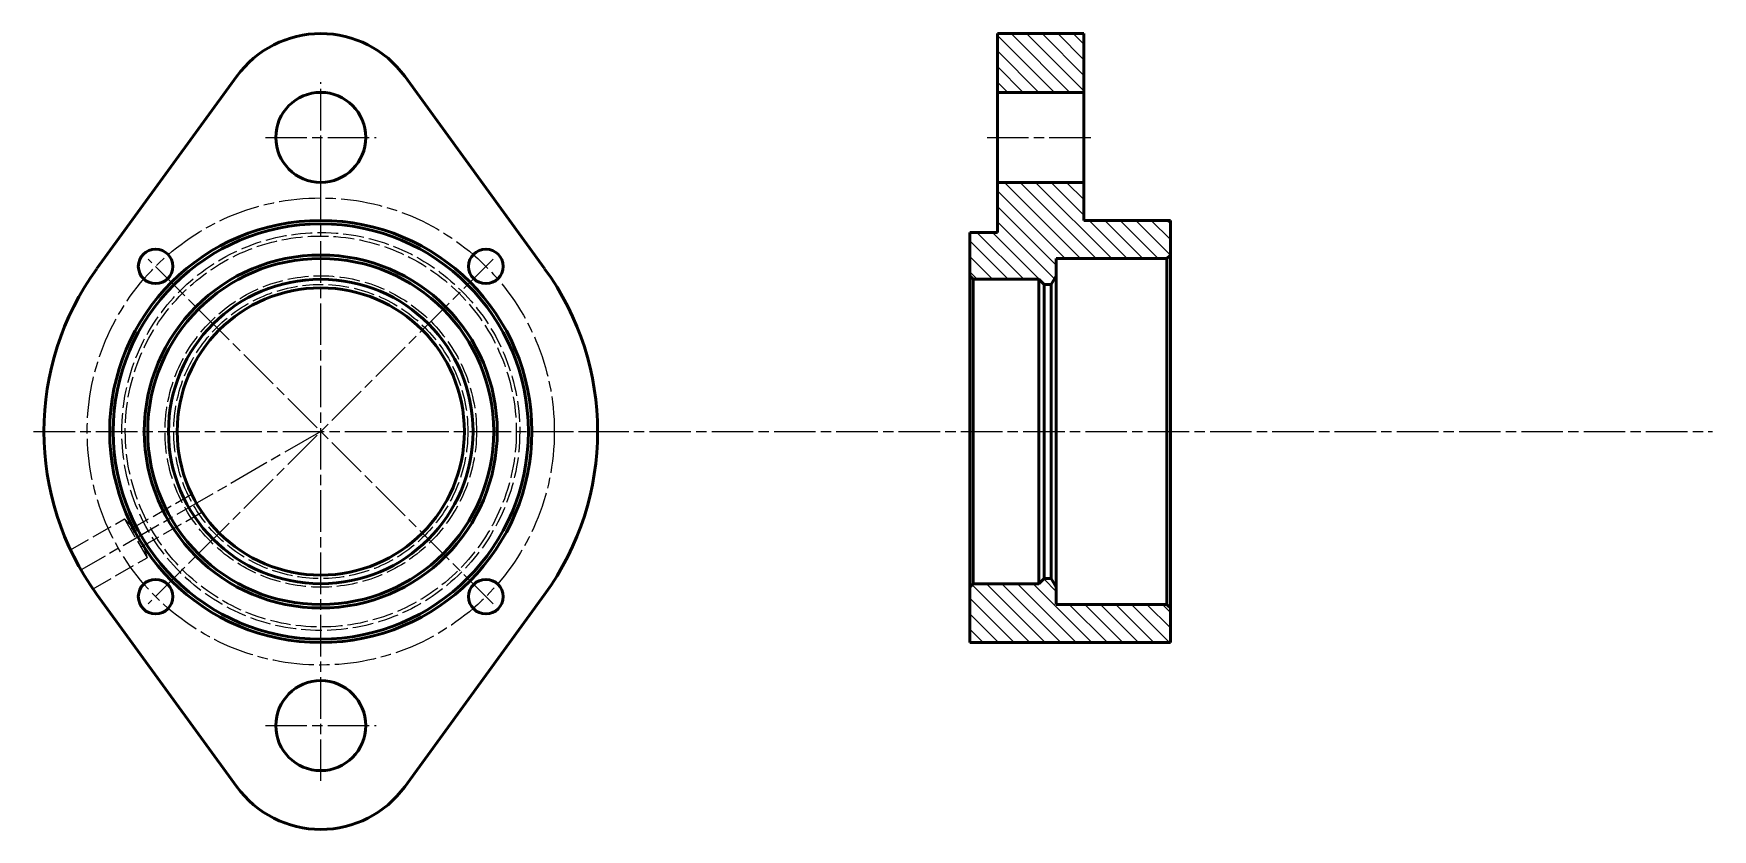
# Model space of a CAD drawing. Header units: millimetres. Extents: x 3618 to 4103, y 1648 to 1878.
import ezdxf

# ---------------------------------------------------------------- set-up
doc = ezdxf.new("R2010")
doc.units = ezdxf.units.MM
doc.linetypes.add('AM_ISO02W050', pattern=[7.5, 6, -1.5])
doc.linetypes.add('AM_ISO08W050', pattern=[18, 12, -1.5, 3, -1.5])
for name, color, linetype, lineweight in [('AM_0', 7, 'Continuous', 50), ('AM_3', 6, 'AM_ISO02W050', 25), ('AM_7', 4, 'AM_ISO08W050', 25), ('AM_8', 1, 'Continuous', 25)]:
    doc.layers.add(name, color=color, linetype=linetype, lineweight=lineweight)

# ---------------------------------------------------------------- blocks, each defined once
blk = doc.blocks.new('*U6')
at = {"layer": 'AM_0'}
blk.add_circle((0, 0), 5, dxfattribs=at)
blk = doc.blocks.new('*U7')
at = {"layer": 'AM_0', "color": 0, "linetype": 'ByBlock', "lineweight": -2, "transparency": 16777216}
for p, rotation in [((3653.27, 1811.02), 90), ((3653.27, 1715.56), 180), ((3748.73, 1715.56), 270)]:
    blk.add_blockref('*U6', p, dxfattribs=dict(at, rotation=rotation))
blk.add_blockref('*U6', (3748.73, 1811.02), dxfattribs=at)

msp = doc.modelspace()

# ---------------------------------------------------------------- hatches: boundary and pattern name
at = {"layer": 'AM_8'}
h = msp.add_hatch(dxfattribs=at)
h.set_pattern_fill('ANSI31', color=256, angle=90)
h.paths.add_polyline_path([(3946.56, 1824.29), (3921.56, 1824.29), (3921.56, 1835.29), (3896.56, 1835.29), (3896.56, 1820.79), (3888.56, 1820.79), (3888.56, 1808.29), (3889.56, 1807.29), (3908.56, 1807.29), (3910.06, 1805.79), (3912.06, 1805.79), (3913.56, 1808.29), (3913.56, 1813.29), (3945.56, 1813.29), (3946.56, 1814.29)])
h.paths.add_polyline_path([(3921.56, 1878.29), (3896.56, 1878.29), (3896.56, 1861.29), (3921.56, 1861.29)])
h.paths.add_polyline_path([(3946.56, 1712.29), (3945.56, 1713.29), (3913.56, 1713.29), (3913.56, 1718.29), (3912.06, 1720.79), (3910.06, 1720.79), (3908.56, 1719.29), (3889.56, 1719.29), (3888.56, 1718.29), (3888.56, 1702.29), (3946.56, 1702.29)])

# ---------------------------------------------------------------- linework, layer by layer
at = {"layer": 'AM_0'}
for p, q in [((3896.56, 1878.29), (3921.56, 1878.29)), ((3921.56, 1878.29), (3896.56, 1878.29)), ((3896.56, 1878.29), (3896.56, 1820.79)), ((3921.56, 1878.29), (3921.56, 1824.29)), ((3636.3, 1810.35), (3676.74, 1865.94)), ((3765.69, 1810.35), (3725.26, 1865.94)), ((3896.56, 1861.29), (3921.56, 1861.29)), ((3896.56, 1835.29), (3921.56, 1835.29)), ((3888.56, 1702.29), (3888.56, 1820.79)), ((3896.56, 1820.79), (3888.56, 1820.79)), ((3921.56, 1824.29), (3946.56, 1824.29)), ((3946.56, 1824.29), (3946.56, 1702.29)), ((3945.56, 1813.29), (3913.56, 1813.29)), ((3913.56, 1813.29), (3913.56, 1713.29)), ((3946.56, 1814.29), (3945.56, 1813.29)), ((3945.56, 1713.29), (3945.56, 1813.29)), ((3888.56, 1808.29), (3888.56, 1718.29)), ((3888.56, 1808.29), (3889.56, 1807.29)), ((3908.56, 1807.29), (3889.56, 1807.29)), ((3889.56, 1807.29), (3889.56, 1719.29)), ((3908.56, 1719.29), (3908.56, 1807.29)), ((3910.06, 1805.79), (3908.56, 1807.29)), ((3912.06, 1805.79), (3910.06, 1805.79)), ((3910.06, 1805.79), (3910.06, 1720.79)), ((3912.06, 1805.79), (3913.56, 1808.29)), ((3912.06, 1720.79), (3912.06, 1805.79)), ((3913.56, 1718.29), (3913.56, 1808.29)), ((3888.56, 1718.29), (3889.56, 1719.29)), ((3889.56, 1719.29), (3908.56, 1719.29)), ((3910.06, 1720.79), (3908.56, 1719.29)), ((3910.06, 1720.79), (3912.06, 1720.79)), ((3912.06, 1720.79), (3913.56, 1718.29)), ((3636.3, 1716.23), (3676.74, 1660.64)), ((3765.69, 1716.23), (3725.26, 1660.64)), ((3913.56, 1713.29), (3945.56, 1713.29)), ((3946.56, 1712.29), (3945.56, 1713.29)), ((3946.56, 1712.29), (3945.83, 1713.03)), ((3946.56, 1702.29), (3888.56, 1702.29))]:
    msp.add_line(p, q, dxfattribs=at)
for centre, radius in [((3701, 1848.29), 13), ((3701, 1763.29), 61), ((3701, 1763.29), 60), ((3701, 1763.29), 51), ((3701, 1763.29), 50), ((3701, 1763.29), 44), ((3701, 1763.29), 41.5), ((3701, 1678.29), 13)]:
    msp.add_circle(centre, radius, dxfattribs=at)
for centre, radius, start, end in [((3701, 1848.29), 30, 36.0319, 143.9681), ((3701, 1763.29), 80, 143.9681, 216.0319), ((3701, 1763.29), 80, 323.9681, 36.0319), ((3701, 1678.29), 30, 216.0319, 323.9681)]:
    msp.add_arc(centre, radius, start, end, dxfattribs=at)
at = {"layer": 'AM_3'}
for p, q in [((3646.03, 1735.02), (3663.65, 1745.19)), ((3628.7, 1729.05), (3644.28, 1738.05)), ((3644.28, 1738.05), (3650.78, 1726.8)), ((3644.28, 1738.05), (3646.73, 1735.43)), ((3649.03, 1729.82), (3666.65, 1740)), ((3635.19, 1717.8), (3650.78, 1726.8))]:
    msp.add_line(p, q, dxfattribs=at)
for radius in [57.5, 56.5, 45, 42.5]:
    msp.add_circle((3701, 1763.29), radius, dxfattribs=at)
at = {"layer": 'AM_7'}
for p, q in [((3701, 1832.29), (3701, 1864.29)), ((3685, 1848.29), (3717, 1848.29)), ((3701, 1680.29), (3701, 1846.29)), ((3893.56, 1848.29), (3924.56, 1848.29)), ((3750.85, 1713.44), (3651.15, 1813.14)), ((3750.85, 1813.14), (3651.15, 1713.44)), ((3618, 1763.29), (3784, 1763.29)), ((3701, 1763.29), (3631.74, 1723.3)), ((3778, 1763.29), (4103.21, 1763.29)), ((3649.73, 1730.23), (3650.78, 1726.8)), ((3701, 1662.29), (3701, 1694.29)), ((3685, 1678.29), (3717, 1678.29))]:
    msp.add_line(p, q, dxfattribs=at)
msp.add_circle((3701, 1763.29), 67.5, dxfattribs=at)

# ---------------------------------------------------------------- block references
at = {"layer": 'AM_0'}
msp.add_blockref('*U7', (0, 0), dxfattribs=at)

doc.saveas('drawing.dxf')
